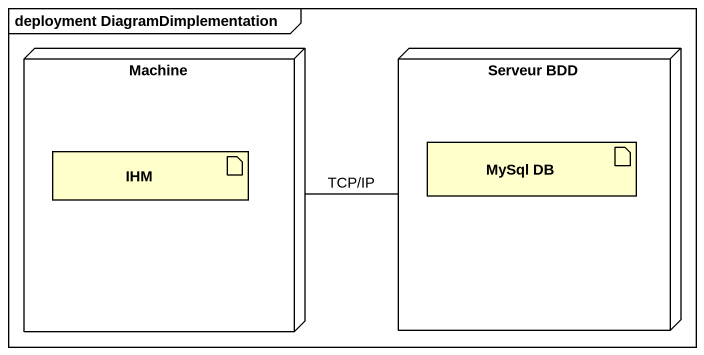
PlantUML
@startuml
mainframe deployment DiagramDimplementation
node Machine {
  artifact IHM
}
node "Serveur BDD" as Serveur_BDD {
  artifact "MySql DB" as MySql_DB
}
Machine -right- Serveur_BDD : TCP/IP
@enduml
